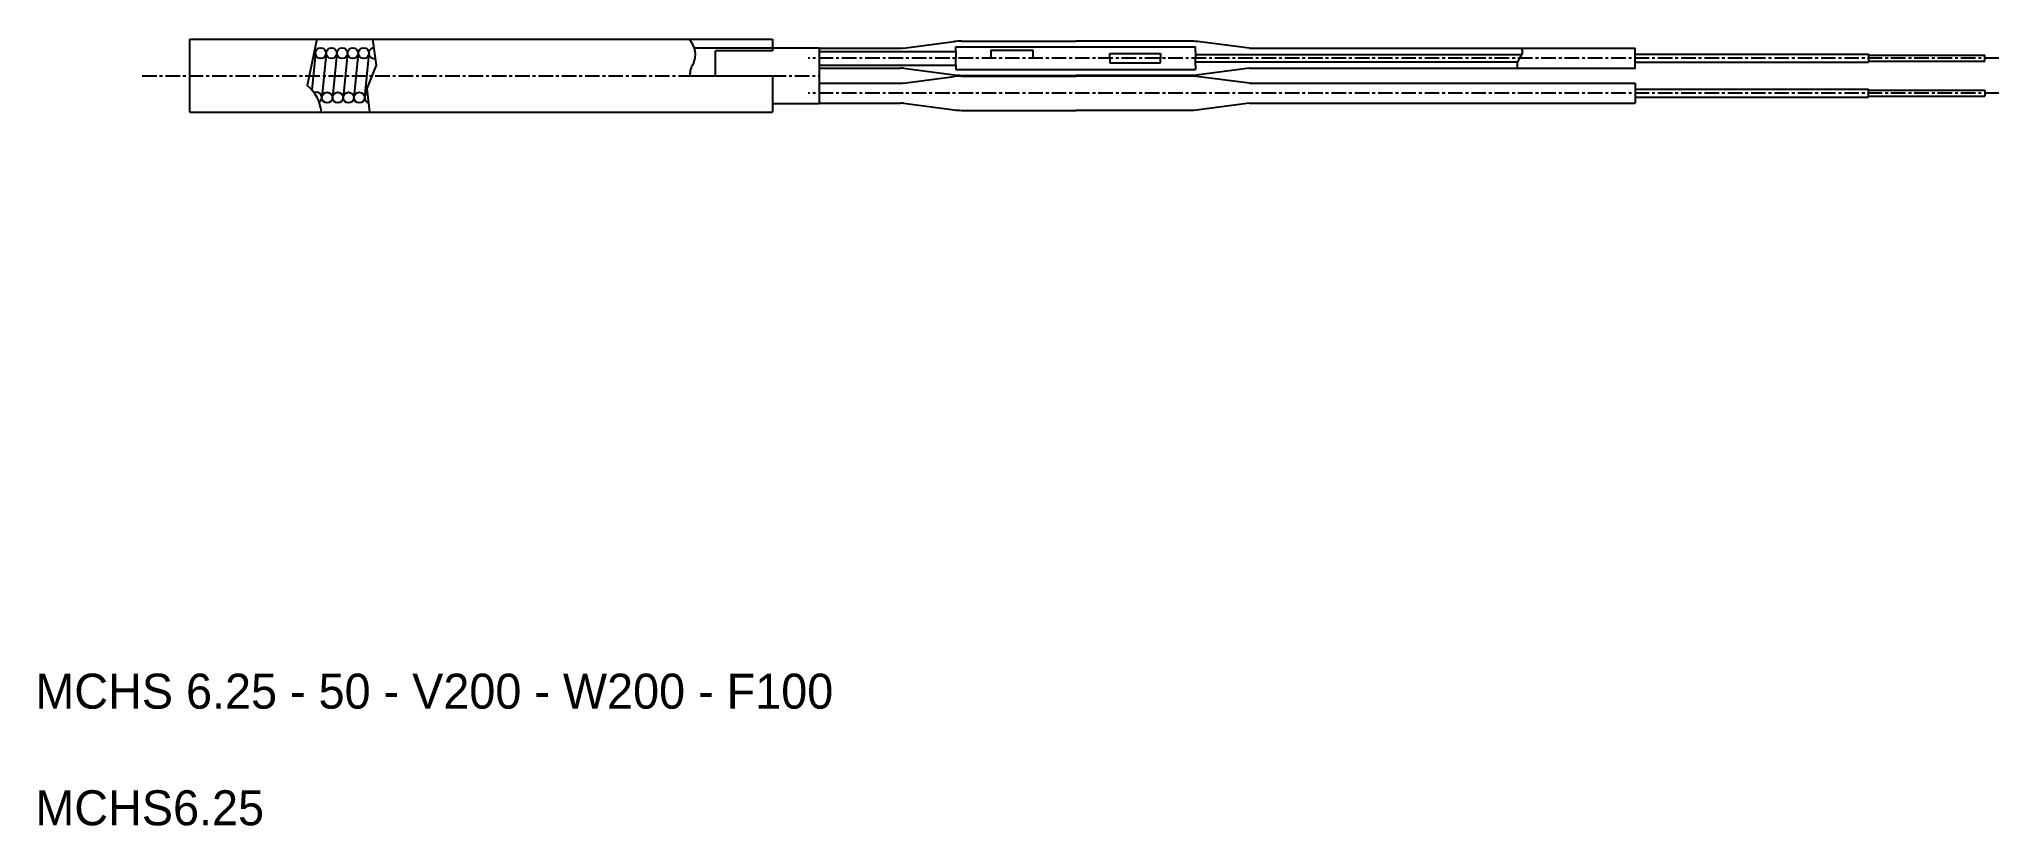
# Model space of a CAD drawing. Extents: x 0 to 168, y 0 to 67.
import ezdxf

# ---------------------------------------------------------------- set-up
doc = ezdxf.new("R2010")
doc.units = 0
doc.linetypes.add('CENTER', pattern=[2, 1.25, -0.25, 0.25, -0.25])
doc.layers.get('0').update_dxf_attribs({"linetype": 'CONTINUOUS'})
doc.layers.add('CENTER', color=1, linetype='CENTER')

msp = doc.modelspace()

# ---------------------------------------------------------------- linework, layer by layer
at = {"color": 7, "linetype": 'CONTINUOUS'}
for p, q in [((13.25, 67.4), (63.25, 67.4)), ((13.25, 61.15), (13.25, 67.4)), ((63.25, 66.66), (67.25, 66.66)), ((67.25, 66.66), (67.25, 61.89)), ((67.25, 66.63), (74.22, 66.63)), ((67.25, 66.63), (74.22, 66.63)), ((74.48, 66.64), (78.81, 67.2)), ((79.45, 67.24), (89.25, 67.24)), ((99.05, 67.24), (89.25, 67.24)), ((104.15, 66.63), (99.69, 67.2)), ((104.15, 66.63), (137.25, 66.63)), ((137.25, 64.89), (137.25, 66.63)), ((137.25, 66.11), (157.25, 66.11)), ((157.25, 66.11), (157.25, 65.44)), ((157.25, 66.02), (167.25, 66.02)), ((167.25, 65.53), (167.25, 66.02)), ((63.25, 64.27), (63.25, 61.15)), ((67.25, 64.92), (74.22, 64.92)), ((67.25, 64.92), (74.22, 64.92)), ((74.48, 64.91), (78.81, 64.35)), ((74.48, 63.64), (78.81, 64.2)), ((79.13, 64.27), (89.25, 64.27)), ((79.13, 64.27), (89.25, 64.27)), ((79.45, 64.3), (89.25, 64.3)), ((79.45, 64.24), (89.25, 64.24)), ((99.37, 64.3), (89.25, 64.3)), ((99.37, 64.27), (89.25, 64.27)), ((99.37, 64.27), (89.25, 64.27)), ((99.37, 64.24), (89.25, 64.24)), ((104.15, 64.92), (99.37, 64.3)), ((104.15, 63.63), (99.37, 64.24)), ((104.15, 64.92), (137.25, 64.92)), ((137.25, 65.44), (157.25, 65.44)), ((157.25, 65.53), (167.25, 65.53)), ((67.25, 63.63), (74.22, 63.63)), ((67.25, 63.63), (74.22, 63.63)), ((104.15, 63.63), (137.25, 63.63)), ((137.25, 63.63), (137.25, 61.92)), ((137.25, 63.11), (157.25, 63.11)), ((137.25, 62.44), (157.25, 62.44)), ((157.25, 62.44), (157.25, 63.11)), ((157.25, 63.02), (167.25, 63.02)), ((157.25, 62.53), (167.25, 62.53)), ((167.25, 63.02), (167.25, 62.53)), ((13.25, 61.15), (63.25, 61.15)), ((63.25, 61.89), (67.25, 61.89)), ((67.25, 61.92), (74.22, 61.92)), ((67.25, 61.92), (74.22, 61.92)), ((74.48, 61.91), (78.81, 61.35)), ((79.45, 61.3), (89.25, 61.3)), ((99.37, 61.3), (89.25, 61.3)), ((104.15, 61.92), (99.37, 61.3)), ((104.15, 61.92), (137.25, 61.92))]:
    msp.add_line(p, q, dxfattribs=at)
at = {"color": 3, "linetype": 'CONTINUOUS'}
for p, q in [((24.15, 67.4), (23.33, 63.43)), ((63.25, 67.4), (63.25, 66.4)), ((24.02, 66.17), (23.72, 63.06)), ((24.94, 66.17), (24.57, 62.39)), ((25.85, 66.17), (25.49, 62.39)), ((26.77, 66.17), (26.41, 62.39)), ((27.69, 66.17), (27.33, 62.39)), ((28.61, 66.17), (28.25, 62.39)), ((56.53, 66.66), (63.25, 66.66)), ((63.25, 66.4), (58.34, 66.4)), ((58.34, 64.27), (58.34, 66.4)), ((67.25, 66.36), (78.98, 66.36)), ((78.98, 66.74), (99.53, 66.74)), ((78.98, 66.36), (78.98, 66.74)), ((78.98, 66.36), (78.98, 65.77)), ((78.98, 65.18), (78.98, 65.77)), ((81.98, 66.47), (85.58, 66.47)), ((81.98, 66.47), (81.98, 65.78)), ((85.58, 66.47), (85.58, 65.78)), ((92.19, 66.17), (96.53, 66.17)), ((92.19, 65.77), (92.19, 66.17)), ((92.19, 65.77), (92.19, 65.38)), ((96.53, 66.17), (96.53, 65.77)), ((96.53, 65.38), (96.53, 65.77)), ((99.53, 66.36), (99.53, 66.74)), ((99.53, 66.36), (99.53, 65.77)), ((99.53, 66.08), (127.54, 66.08)), ((99.53, 65.18), (99.53, 65.77)), ((56.17, 64.27), (63.25, 64.27)), ((67.25, 65.18), (78.98, 65.18)), ((78.98, 65.18), (78.98, 64.81)), ((78.98, 64.81), (99.53, 64.81)), ((92.19, 65.38), (96.53, 65.38)), ((99.53, 65.47), (127.17, 65.47)), ((99.53, 65.18), (99.53, 64.81))]:
    msp.add_line(p, q, dxfattribs=at)
msp.add_lwpolyline([(28.93, 67.4), (29.25, 65.16), (28.44, 63.17), (28.66, 61.15)], dxfattribs=at)
for centre in [(24.48, 66.2), (25.4, 66.2), (26.32, 66.2), (27.24, 66.2), (28.16, 66.2), (25.03, 62.39), (25.95, 62.39), (26.87, 62.39), (27.79, 62.39)]:
    msp.add_circle(centre, 0.457, dxfattribs=at)
for centre, radius, start, end in [((54.83, 66.08), 1.8, 333.9521, 47.1645), ((29.07, 66.2), 0.457, 94.9551, 281.3227), ((128.22, 65.12), 1.11, 136.6145, 190.3178), ((126.88, 66.33), 0.706, 320.1761, 24.344), ((57.58, 64.44), 1.42, 143.3054, 186.9107), ((21.29, 60.88), 3.26, 4.6694, 51.2414), ((24.12, 62.39), 0.457, 301.098, 114.7827), ((28.71, 62.39), 0.457, 120.1991, 252.6246)]:
    msp.add_arc(centre, radius, start, end, dxfattribs=at)
at = {"color": 7, "linetype": 'CONTINUOUS'}
for centre, radius, start, end in [((74.22, 68.63), 2, 270, 277.3803), ((79.45, 62.24), 5, 90, 97.3803), ((99.05, 62.24), 5, 82.6197, 90), ((74.22, 62.92), 2, 82.6197, 90), ((79.45, 69.3), 5, 262.6197, 270), ((79.45, 59.24), 5, 90, 97.3803), ((74.22, 65.63), 2, 270, 277.3803), ((74.22, 59.92), 2, 82.6197, 90), ((79.45, 66.3), 5, 262.6197, 270)]:
    msp.add_arc(centre, radius, start, end, dxfattribs=at)
at = {"layer": 'CENTER', "color": 1, "linetype": 'CENTER'}
for p, q in [((168.44, 65.77), (66.31, 65.77)), ((9.16, 64.27), (67.25, 64.27)), ((168.44, 62.77), (66.31, 62.77))]:
    msp.add_line(p, q, dxfattribs=at)

# ---------------------------------------------------------------- texts
for s, p in [('MCHS 6.25 - 50 - V200 - W200 - F100', (0, 10)), ('MCHS6.25', (0, 0))]:
    msp.add_text(s, height=3).set_placement(p)

doc.saveas('drawing.dxf')
